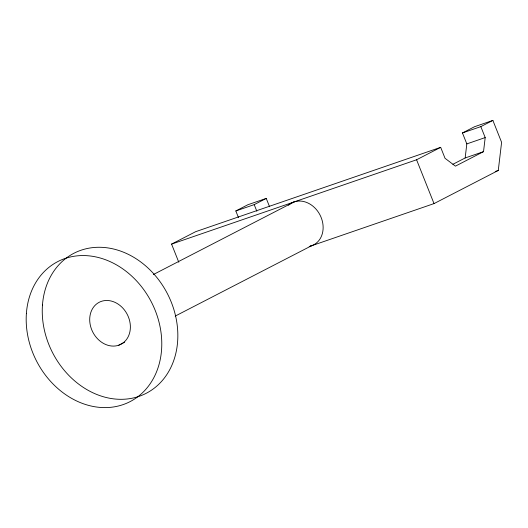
<?xml version="1.0" encoding="UTF-8"?>
<svg xmlns="http://www.w3.org/2000/svg" width="528" height="528" viewBox="0 0 528 528"><rect width="100%" height="100%" fill="white"/><g stroke="black" fill="none" stroke-linecap="round" stroke-linejoin="round"><path stroke-width="0.79" d="M452.899 164.287L465.155 157.971L466.818 143.906L462.455 132.95L474.507 126.733L492.881 120.41L501.6 142.322L498.274 170.452L434.023 203.597L309.19 246.563M178.794 262.238L171.574 244.101L195.67 231.673L440.675 147.338L445.038 158.294L455.42 166.148L483.529 151.642L485.192 137.577L480.83 126.621L492.881 120.41M238.445 217.529L235.825 210.956L247.876 204.739L266.251 198.416L269.557 206.725M235.825 210.956L254.206 204.626L266.251 198.416M153.358 274.534L294.076 201.934M171.574 244.101L416.579 159.773L440.675 147.338M118.76 345.206A23.641 19.364 62.7 0 0 121.598 306.86A23.641 19.364 62.7 0 0 89.767 317.816A23.641 19.364 62.7 0 0 118.76 345.206L124.628 342.184M175.197 316.094L311.52 245.764M462.455 132.95L480.83 126.621M466.818 143.906L485.192 137.577M465.155 157.971L483.529 151.642M495.211 171.501L498.274 170.452M416.579 159.773L434.023 203.597M254.206 204.626L256.819 211.2M288.499 205.253A23.641 19.364 62.7 0 1 319.876 214.718A23.641 19.364 62.7 0 1 310.127 246.173M26.4 313.315A78.797 64.555 62.7 0 0 123.05 404.626A78.797 64.555 62.7 0 0 132.488 276.797A78.797 64.555 62.7 0 0 26.4 313.315M42.464 305.026A78.797 64.555 62.7 0 0 139.108 396.337A78.797 64.555 62.7 0 0 148.553 268.514A78.797 64.555 62.7 0 0 42.464 305.026"/></g></svg>
